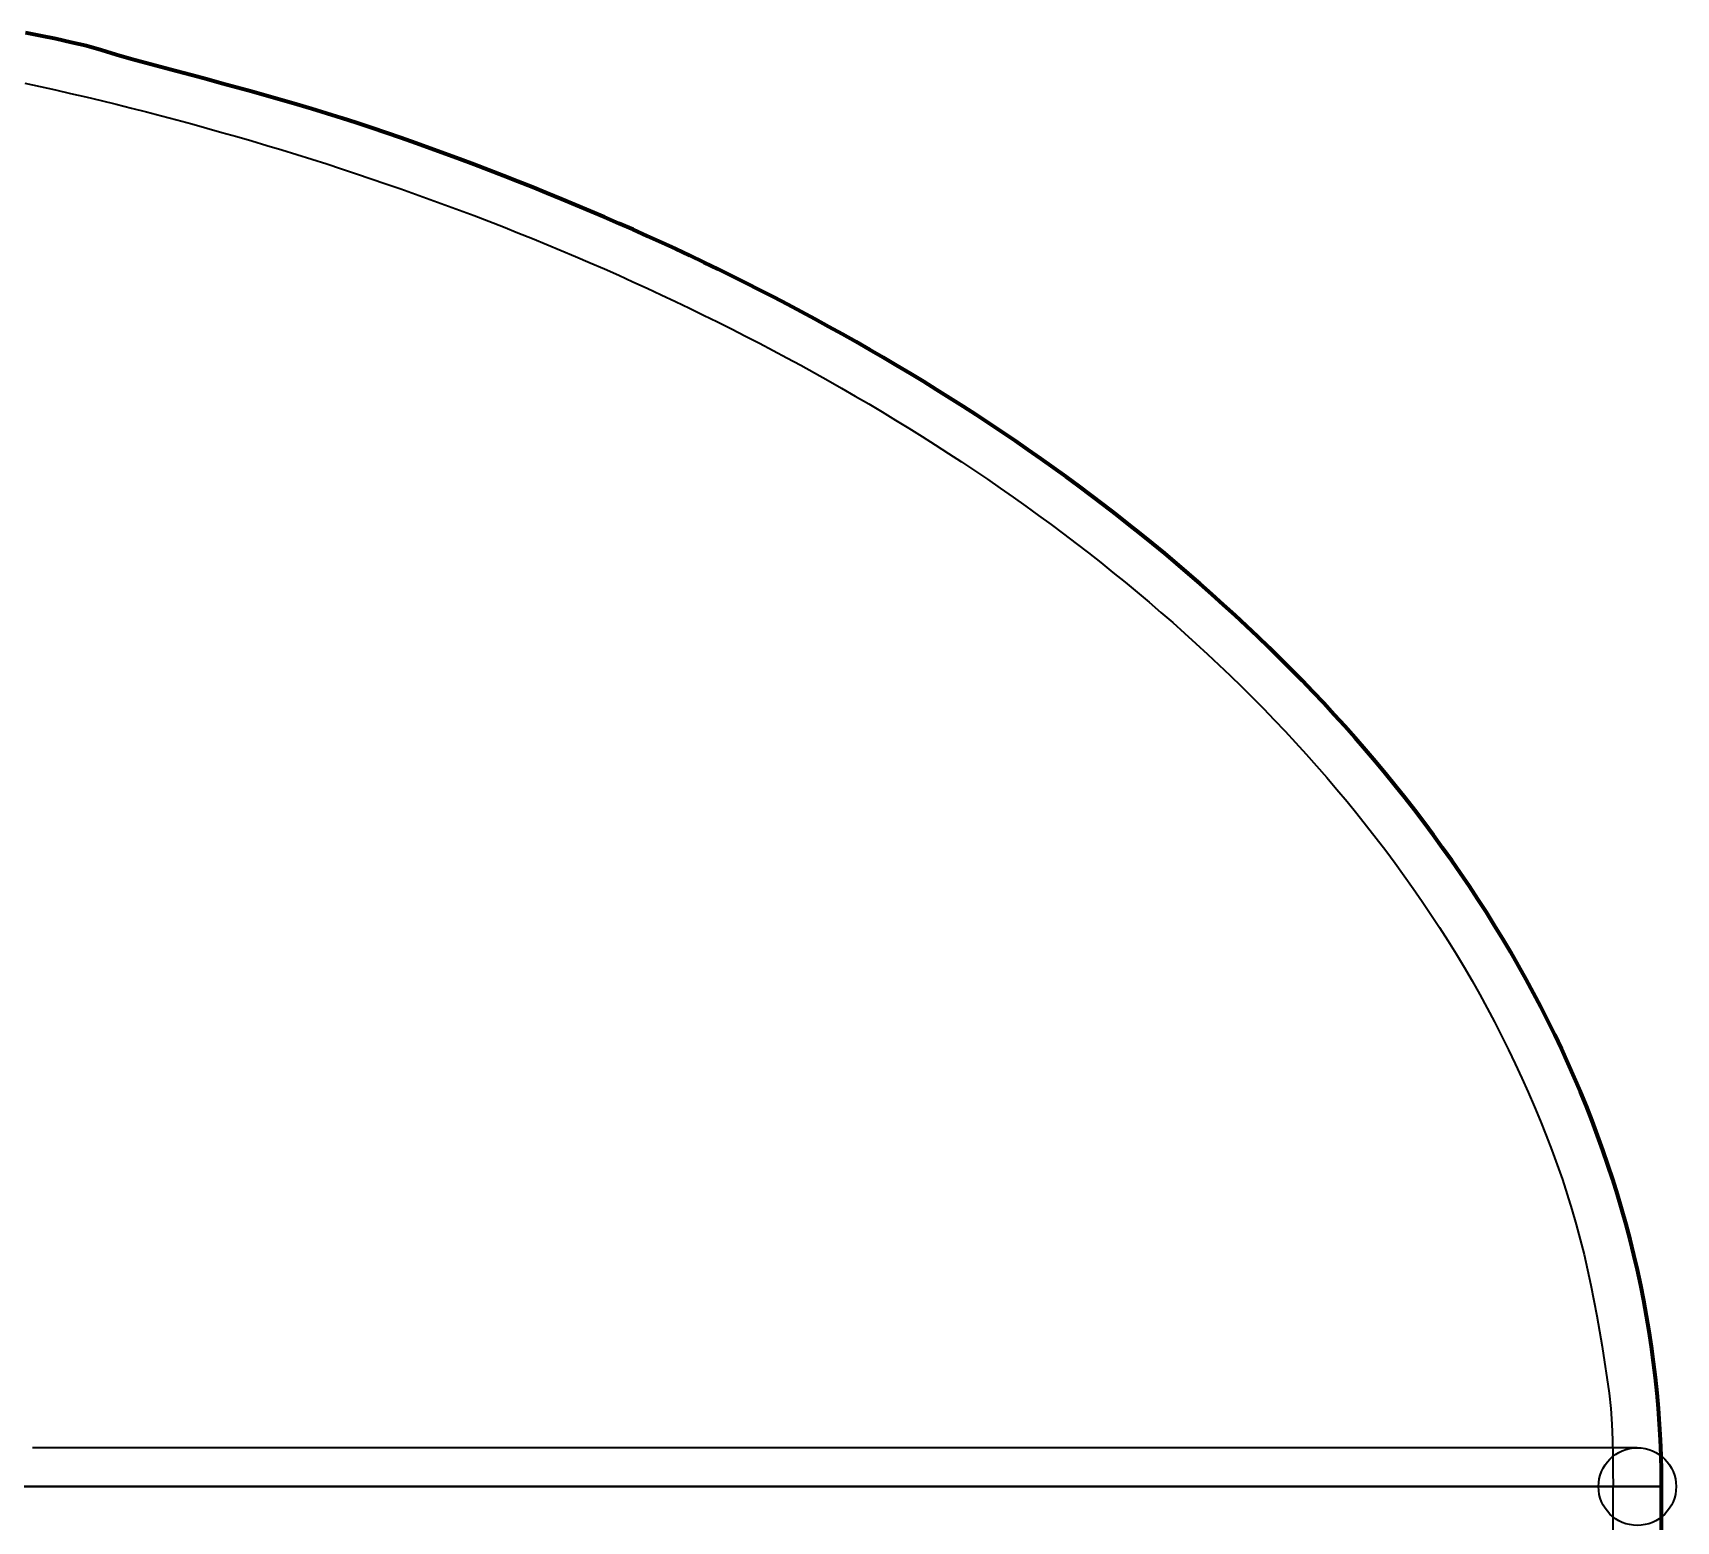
# Model space of a CAD drawing. Header units: millimetres. Extents: x 0 to 594, y 0 to 420.
# Drawn here: x 130.79 to 151.94, y 296.98 to 316.15 of the extents above; entities that cross this region are included whole.
import ezdxf

# ---------------------------------------------------------------- set-up
doc = ezdxf.new("R2010")
doc.units = ezdxf.units.MM
doc.linetypes.add('IRAM-E-TRAZOS', pattern=[5, 4, -1])
doc.layers.add('01-VISIBLE', color=7, linetype='CONTINUOUS', lineweight=70)
doc.layers.add('02-OCULTA', color=4, linetype='IRAM-E-TRAZOS', lineweight=35)

msp = doc.modelspace()

# ---------------------------------------------------------------- linework, layer by layer
at = {"layer": '01-VISIBLE'}
msp.add_line((151.75, 166.625), (151.75, 297.428), dxfattribs=at)
msp.add_lwpolyline([(151.75, 297.428), (151.748, 297.629), (151.744, 297.83), (151.736, 298.031), (151.724, 298.231), (151.71, 298.432), (151.692, 298.632), (151.672, 298.832), (151.648, 299.031), (151.621, 299.23), (151.59, 299.429), (151.557, 299.627), (151.521, 299.825), (151.481, 300.022), (151.439, 300.218), (151.394, 300.414), (151.345, 300.609), (151.294, 300.803), (151.24, 300.997), (151.183, 301.189), (151.123, 301.381), (151.06, 301.572), (150.994, 301.762), (150.926, 301.951), (150.855, 302.139), (150.782, 302.326), (150.705, 302.512), (150.627, 302.697), (150.545, 302.88), (150.461, 303.063), (150.375, 303.245), (150.286, 303.425), (150.195, 303.604), (150.102, 303.782), (150.006, 303.959), (149.908, 304.134), (149.808, 304.308), (149.706, 304.481), (149.601, 304.653), (149.495, 304.823), (149.386, 304.992), (149.276, 305.16), (149.163, 305.326), (149.049, 305.491), (148.932, 305.655), (148.814, 305.818), (148.694, 305.979), (148.572, 306.139), (148.448, 306.297), (148.323, 306.454), (148.196, 306.61), (148.068, 306.764), (147.937, 306.917), (147.806, 307.069), (147.672, 307.219), (147.537, 307.368), (147.401, 307.516), (147.263, 307.662), (147.124, 307.807), (146.984, 307.951), (146.842, 308.093), (146.698, 308.234), (146.554, 308.373), (146.408, 308.512), (146.261, 308.649), (146.113, 308.784), (145.963, 308.919), (145.813, 309.052), (145.661, 309.183), (145.508, 309.314), (145.354, 309.443), (145.199, 309.571), (145.043, 309.697), (144.886, 309.822), (144.728, 309.946), (144.568, 310.069), (144.408, 310.19), (144.247, 310.311), (144.085, 310.429), (143.923, 310.547), (143.759, 310.664), (143.594, 310.779), (143.429, 310.893), (143.263, 311.006), (143.095, 311.117), (142.928, 311.228), (142.759, 311.337), (142.589, 311.445), (142.419, 311.552), (142.248, 311.657), (142.077, 311.762), (141.904, 311.865), (141.731, 311.967), (141.557, 312.068), (141.383, 312.168), (141.208, 312.266), (141.032, 312.364), (140.856, 312.46), (140.679, 312.556), (140.502, 312.65), (140.324, 312.743), (140.145, 312.835), (139.966, 312.926), (139.786, 313.016), (139.606, 313.105), (139.425, 313.193), (139.244, 313.279), (139.062, 313.365), (138.88, 313.449), (138.697, 313.532), (138.513, 313.614), (138.329, 313.695), (138.145, 313.775), (137.96, 313.854), (137.775, 313.931), (137.589, 314.008), (137.403, 314.084), (137.216, 314.159), (137.03, 314.233), (136.843, 314.306), (136.655, 314.379), (136.468, 314.451), (136.28, 314.522), (136.091, 314.592), (135.903, 314.661), (135.714, 314.729), (135.524, 314.796), (135.334, 314.862), (135.144, 314.927), (134.953, 314.99), (134.762, 315.051), (134.57, 315.111), (134.378, 315.17), (134.186, 315.227), (133.993, 315.283), (133.799, 315.338), (133.606, 315.392), (133.412, 315.446), (133.218, 315.498), (133.024, 315.551), (132.83, 315.603), (132.636, 315.655), (132.442, 315.706), (132.248, 315.759), (132.054, 315.811), (131.86, 315.866), (131.668, 315.924), (131.475, 315.98), (131.28, 316.026), (131.083, 316.069), (130.886, 316.109), (130.689, 316.148)], dxfattribs=at)
at = {"layer": '02-OCULTA'}
msp.add_line((151.125, 166.625), (151.125, 297.428), dxfattribs=at)
for points in [[(130.683, 315.502), (130.879, 315.458), (131.076, 315.414), (131.272, 315.369), (131.468, 315.323), (131.663, 315.276), (131.859, 315.228), (132.054, 315.179), (132.249, 315.13), (132.443, 315.079), (132.638, 315.028), (132.832, 314.975), (133.026, 314.922), (133.22, 314.867), (133.413, 314.812), (133.606, 314.756), (133.799, 314.698), (133.992, 314.64), (134.184, 314.581), (134.376, 314.521), (134.568, 314.46), (134.759, 314.398), (134.95, 314.334), (135.141, 314.27), (135.331, 314.205), (135.521, 314.139), (135.711, 314.072), (135.9, 314.004), (136.089, 313.935), (136.278, 313.865), (136.466, 313.794), (136.654, 313.722), (136.842, 313.649), (137.029, 313.575), (137.215, 313.5), (137.401, 313.423), (137.587, 313.346), (137.772, 313.268), (137.957, 313.188), (138.142, 313.108), (138.326, 313.026), (138.509, 312.944), (138.692, 312.86), (138.875, 312.775), (139.057, 312.689), (139.238, 312.602), (139.419, 312.514), (139.599, 312.425), (139.779, 312.335), (139.958, 312.244), (140.137, 312.151), (140.315, 312.057), (140.492, 311.963), (140.669, 311.867), (140.845, 311.769), (141.021, 311.671), (141.196, 311.572), (141.37, 311.471), (141.544, 311.369), (141.716, 311.266), (141.889, 311.162), (142.06, 311.057), (142.231, 310.95), (142.4, 310.842), (142.57, 310.733), (142.738, 310.623), (142.905, 310.511), (143.072, 310.399), (143.238, 310.285), (143.403, 310.169), (143.567, 310.053), (143.73, 309.935), (143.892, 309.816), (144.053, 309.696), (144.213, 309.574), (144.372, 309.451), (144.531, 309.327), (144.688, 309.201), (144.844, 309.074), (144.999, 308.946), (145.153, 308.816), (145.306, 308.685), (145.457, 308.553), (145.608, 308.419), (145.757, 308.284), (145.905, 308.148), (146.051, 308.01), (146.197, 307.871), (146.341, 307.731), (146.483, 307.589), (146.625, 307.446), (146.765, 307.301), (146.903, 307.155), (147.04, 307.008), (147.175, 306.859), (147.309, 306.709), (147.441, 306.557), (147.572, 306.404), (147.701, 306.249), (147.828, 306.094), (147.954, 305.936), (148.077, 305.778), (148.199, 305.617), (148.319, 305.456), (148.437, 305.293), (148.554, 305.129), (148.668, 304.963), (148.78, 304.796), (148.89, 304.628), (148.999, 304.459), (149.105, 304.288), (149.208, 304.115), (149.31, 303.941), (149.409, 303.766), (149.506, 303.59), (149.6, 303.412), (149.691, 303.233), (149.781, 303.053), (149.867, 302.871), (149.952, 302.689), (150.034, 302.505), (150.113, 302.32), (150.19, 302.134), (150.265, 301.947), (150.337, 301.759), (150.407, 301.571), (150.473, 301.381), (150.536, 301.19), (150.595, 300.997), (150.651, 300.804), (150.703, 300.61), (150.752, 300.415), (150.796, 300.218), (150.838, 300.022), (150.878, 299.824), (150.915, 299.627), (150.95, 299.428), (150.984, 299.23), (151.016, 299.032), (151.047, 298.833), (151.074, 298.633), (151.095, 298.433), (151.109, 298.233), (151.117, 298.032), (151.122, 297.83), (151.124, 297.629), (151.125, 297.428)], [(151.438, 297.928), (151.237, 297.928), (151.036, 297.928), (150.836, 297.928), (150.635, 297.928), (150.435, 297.928), (150.234, 297.928), (150.034, 297.928), (149.833, 297.928), (149.632, 297.928), (149.432, 297.928), (149.231, 297.928), (149.031, 297.928), (148.83, 297.928), (148.63, 297.928), (148.429, 297.928), (148.228, 297.928), (148.028, 297.928), (147.827, 297.928), (147.627, 297.928), (147.426, 297.928), (147.225, 297.928), (147.025, 297.928), (146.824, 297.928), (146.624, 297.928), (146.423, 297.928), (146.223, 297.928), (146.022, 297.928), (145.821, 297.928), (145.621, 297.928), (145.42, 297.928), (145.22, 297.928), (145.019, 297.928), (144.819, 297.928), (144.618, 297.928), (144.417, 297.928), (144.217, 297.928), (144.016, 297.928), (143.816, 297.928), (143.615, 297.928), (143.415, 297.928), (143.214, 297.928), (143.013, 297.928), (142.813, 297.928), (142.612, 297.928), (142.412, 297.928), (142.211, 297.928), (142.011, 297.928), (141.81, 297.928), (141.609, 297.928), (141.409, 297.928), (141.208, 297.928), (141.008, 297.928), (140.807, 297.928), (140.607, 297.928), (140.406, 297.928), (140.205, 297.928), (140.005, 297.928), (139.804, 297.928), (139.604, 297.928), (139.403, 297.928), (139.203, 297.928), (139.002, 297.928), (138.801, 297.928), (138.601, 297.928), (138.4, 297.928), (138.2, 297.928), (137.999, 297.928), (137.799, 297.928), (137.598, 297.928), (137.397, 297.928), (137.197, 297.928), (136.996, 297.928), (136.796, 297.928), (136.595, 297.928), (136.395, 297.928), (136.194, 297.928), (135.993, 297.928), (135.793, 297.928), (135.592, 297.928), (135.392, 297.928), (135.191, 297.928), (134.991, 297.928), (134.79, 297.928), (134.589, 297.928), (134.389, 297.928), (134.188, 297.928), (133.988, 297.928), (133.787, 297.928), (133.587, 297.928), (133.386, 297.928), (133.185, 297.928), (132.985, 297.928), (132.784, 297.928), (132.584, 297.928), (132.383, 297.928), (132.183, 297.928), (131.982, 297.928), (131.781, 297.928), (131.581, 297.928), (131.38, 297.928), (131.18, 297.928), (130.979, 297.928), (130.779, 297.928)], [(151.438, 297.928), (151.237, 297.928), (151.036, 297.928), (150.836, 297.928), (150.635, 297.928), (150.435, 297.928), (150.234, 297.928), (150.034, 297.928), (149.833, 297.928), (149.632, 297.928), (149.432, 297.928), (149.231, 297.928), (149.031, 297.928), (148.83, 297.928), (148.63, 297.928), (148.429, 297.928), (148.228, 297.928), (148.028, 297.928), (147.827, 297.928), (147.627, 297.928), (147.426, 297.928), (147.225, 297.928), (147.025, 297.928), (146.824, 297.928), (146.624, 297.928), (146.423, 297.928), (146.223, 297.928), (146.022, 297.928), (145.821, 297.928), (145.621, 297.928), (145.42, 297.928), (145.22, 297.928), (145.019, 297.928), (144.819, 297.928), (144.618, 297.928), (144.417, 297.928), (144.217, 297.928), (144.016, 297.928), (143.816, 297.928), (143.615, 297.928), (143.415, 297.928), (143.214, 297.928), (143.013, 297.928), (142.813, 297.928), (142.612, 297.928), (142.412, 297.928), (142.211, 297.928), (142.011, 297.928), (141.81, 297.928), (141.609, 297.928), (141.409, 297.928), (141.208, 297.928), (141.008, 297.928), (140.807, 297.928), (140.607, 297.928), (140.406, 297.928), (140.205, 297.928), (140.005, 297.928), (139.804, 297.928), (139.604, 297.928), (139.403, 297.928), (139.203, 297.928), (139.002, 297.928), (138.801, 297.928), (138.601, 297.928), (138.4, 297.928), (138.2, 297.928), (137.999, 297.928), (137.799, 297.928), (137.598, 297.928), (137.397, 297.928), (137.197, 297.928), (136.996, 297.928), (136.796, 297.928), (136.595, 297.928), (136.395, 297.928), (136.194, 297.928), (135.993, 297.928), (135.793, 297.928), (135.592, 297.928), (135.392, 297.928), (135.191, 297.928), (134.991, 297.928), (134.79, 297.928), (134.589, 297.928), (134.389, 297.928), (134.188, 297.928), (133.988, 297.928), (133.787, 297.928), (133.587, 297.928), (133.386, 297.928), (133.185, 297.928), (132.985, 297.928), (132.784, 297.928), (132.584, 297.928), (132.383, 297.928), (132.183, 297.928), (131.982, 297.928), (131.781, 297.928), (131.581, 297.928), (131.38, 297.928), (131.18, 297.928), (130.979, 297.928), (130.779, 297.928)], [(151.125, 297.428), (150.925, 297.428), (150.724, 297.428), (150.524, 297.428), (150.323, 297.428), (150.123, 297.428), (149.922, 297.428), (149.722, 297.428), (149.521, 297.428), (149.321, 297.428), (149.12, 297.428), (148.92, 297.428), (148.719, 297.428), (148.519, 297.428), (148.318, 297.428), (148.118, 297.428), (147.917, 297.428), (147.717, 297.428), (147.516, 297.428), (147.316, 297.428), (147.115, 297.428), (146.915, 297.428), (146.714, 297.428), (146.514, 297.428), (146.313, 297.428), (146.113, 297.428), (145.912, 297.428), (145.712, 297.428), (145.511, 297.428), (145.311, 297.428), (145.11, 297.428), (144.91, 297.428), (144.709, 297.428), (144.509, 297.428), (144.308, 297.428), (144.108, 297.428), (143.907, 297.428), (143.707, 297.428), (143.506, 297.428), (143.306, 297.428), (143.105, 297.428), (142.905, 297.428), (142.704, 297.428), (142.504, 297.428), (142.303, 297.428), (142.103, 297.428), (141.902, 297.428), (141.702, 297.428), (141.501, 297.428), (141.301, 297.428), (141.1, 297.428), (140.9, 297.428), (140.699, 297.428), (140.499, 297.428), (140.298, 297.428), (140.098, 297.428), (139.897, 297.428), (139.697, 297.428), (139.496, 297.428), (139.296, 297.428), (139.095, 297.428), (138.895, 297.428), (138.694, 297.428), (138.494, 297.428), (138.293, 297.428), (138.093, 297.428), (137.892, 297.428), (137.692, 297.428), (137.491, 297.428), (137.291, 297.428), (137.09, 297.428), (136.89, 297.428), (136.689, 297.428), (136.489, 297.428), (136.288, 297.428), (136.088, 297.428), (135.887, 297.428), (135.687, 297.428), (135.486, 297.428), (135.286, 297.428), (135.085, 297.428), (134.885, 297.428), (134.684, 297.428), (134.484, 297.428), (134.283, 297.428), (134.083, 297.428), (133.882, 297.428), (133.682, 297.428), (133.481, 297.428), (133.281, 297.428), (133.08, 297.428), (132.88, 297.428), (132.679, 297.428), (132.479, 297.428), (132.278, 297.428), (132.078, 297.428), (131.877, 297.428), (131.677, 297.428), (131.476, 297.428), (131.276, 297.428), (131.075, 297.428), (130.875, 297.428), (130.675, 297.428)], [(130.675, 297.428), (130.875, 297.428), (131.075, 297.428), (131.276, 297.428), (131.476, 297.428), (131.677, 297.428), (131.877, 297.428), (132.078, 297.428), (132.278, 297.428), (132.479, 297.428), (132.679, 297.428), (132.88, 297.428), (133.08, 297.428), (133.281, 297.428), (133.481, 297.428), (133.682, 297.428), (133.882, 297.428), (134.083, 297.428), (134.283, 297.428), (134.484, 297.428), (134.684, 297.428), (134.885, 297.428), (135.085, 297.428), (135.286, 297.428), (135.486, 297.428), (135.687, 297.428), (135.887, 297.428), (136.088, 297.428), (136.288, 297.428), (136.489, 297.428), (136.689, 297.428), (136.89, 297.428), (137.09, 297.428), (137.291, 297.428), (137.491, 297.428), (137.692, 297.428), (137.892, 297.428), (138.093, 297.428), (138.293, 297.428), (138.494, 297.428), (138.694, 297.428), (138.895, 297.428), (139.095, 297.428), (139.296, 297.428), (139.496, 297.428), (139.697, 297.428), (139.897, 297.428), (140.098, 297.428), (140.298, 297.428), (140.499, 297.428), (140.699, 297.428), (140.9, 297.428), (141.1, 297.428), (141.301, 297.428), (141.501, 297.428), (141.702, 297.428), (141.902, 297.428), (142.103, 297.428), (142.303, 297.428), (142.504, 297.428), (142.704, 297.428), (142.905, 297.428), (143.105, 297.428), (143.306, 297.428), (143.506, 297.428), (143.707, 297.428), (143.907, 297.428), (144.108, 297.428), (144.308, 297.428), (144.509, 297.428), (144.709, 297.428), (144.91, 297.428), (145.11, 297.428), (145.311, 297.428), (145.511, 297.428), (145.712, 297.428), (145.912, 297.428), (146.113, 297.428), (146.313, 297.428), (146.514, 297.428), (146.714, 297.428), (146.915, 297.428), (147.115, 297.428), (147.316, 297.428), (147.516, 297.428), (147.717, 297.428), (147.917, 297.428), (148.118, 297.428), (148.318, 297.428), (148.519, 297.428), (148.719, 297.428), (148.92, 297.428), (149.12, 297.428), (149.321, 297.428), (149.521, 297.428), (149.722, 297.428), (149.922, 297.428), (150.123, 297.428), (150.323, 297.428), (150.524, 297.428), (150.724, 297.428), (150.925, 297.428), (151.125, 297.428)], [(151.125, 297.428), (150.925, 297.428), (150.724, 297.428), (150.524, 297.428), (150.323, 297.428), (150.123, 297.428), (149.922, 297.428), (149.722, 297.428), (149.521, 297.428), (149.321, 297.428), (149.12, 297.428), (148.92, 297.428), (148.719, 297.428), (148.519, 297.428), (148.318, 297.428), (148.118, 297.428), (147.917, 297.428), (147.717, 297.428), (147.516, 297.428), (147.316, 297.428), (147.115, 297.428), (146.915, 297.428), (146.714, 297.428), (146.514, 297.428), (146.313, 297.428), (146.113, 297.428), (145.912, 297.428), (145.712, 297.428), (145.511, 297.428), (145.311, 297.428), (145.11, 297.428), (144.91, 297.428), (144.709, 297.428), (144.509, 297.428), (144.308, 297.428), (144.108, 297.428), (143.907, 297.428), (143.707, 297.428), (143.506, 297.428), (143.306, 297.428), (143.105, 297.428), (142.905, 297.428), (142.704, 297.428), (142.504, 297.428), (142.303, 297.428), (142.103, 297.428), (141.902, 297.428), (141.702, 297.428), (141.501, 297.428), (141.301, 297.428), (141.1, 297.428), (140.9, 297.428), (140.699, 297.428), (140.499, 297.428), (140.298, 297.428), (140.098, 297.428), (139.897, 297.428), (139.697, 297.428), (139.496, 297.428), (139.296, 297.428), (139.095, 297.428), (138.895, 297.428), (138.694, 297.428), (138.494, 297.428), (138.293, 297.428), (138.093, 297.428), (137.892, 297.428), (137.692, 297.428), (137.491, 297.428), (137.291, 297.428), (137.09, 297.428), (136.89, 297.428), (136.689, 297.428), (136.489, 297.428), (136.288, 297.428), (136.088, 297.428), (135.887, 297.428), (135.687, 297.428), (135.486, 297.428), (135.286, 297.428), (135.085, 297.428), (134.885, 297.428), (134.684, 297.428), (134.484, 297.428), (134.283, 297.428), (134.083, 297.428), (133.882, 297.428), (133.682, 297.428), (133.481, 297.428), (133.281, 297.428), (133.08, 297.428), (132.88, 297.428), (132.679, 297.428), (132.479, 297.428), (132.278, 297.428), (132.078, 297.428), (131.877, 297.428), (131.677, 297.428), (131.476, 297.428), (131.276, 297.428), (131.075, 297.428), (130.875, 297.428), (130.675, 297.428)], [(130.675, 297.428), (130.875, 297.428), (131.075, 297.428), (131.276, 297.428), (131.476, 297.428), (131.677, 297.428), (131.877, 297.428), (132.078, 297.428), (132.278, 297.428), (132.479, 297.428), (132.679, 297.428), (132.88, 297.428), (133.08, 297.428), (133.281, 297.428), (133.481, 297.428), (133.682, 297.428), (133.882, 297.428), (134.083, 297.428), (134.283, 297.428), (134.484, 297.428), (134.684, 297.428), (134.885, 297.428), (135.085, 297.428), (135.286, 297.428), (135.486, 297.428), (135.687, 297.428), (135.887, 297.428), (136.088, 297.428), (136.288, 297.428), (136.489, 297.428), (136.689, 297.428), (136.89, 297.428), (137.09, 297.428), (137.291, 297.428), (137.491, 297.428), (137.692, 297.428), (137.892, 297.428), (138.093, 297.428), (138.293, 297.428), (138.494, 297.428), (138.694, 297.428), (138.895, 297.428), (139.095, 297.428), (139.296, 297.428), (139.496, 297.428), (139.697, 297.428), (139.897, 297.428), (140.098, 297.428), (140.298, 297.428), (140.499, 297.428), (140.699, 297.428), (140.9, 297.428), (141.1, 297.428), (141.301, 297.428), (141.501, 297.428), (141.702, 297.428), (141.902, 297.428), (142.103, 297.428), (142.303, 297.428), (142.504, 297.428), (142.704, 297.428), (142.905, 297.428), (143.105, 297.428), (143.306, 297.428), (143.506, 297.428), (143.707, 297.428), (143.907, 297.428), (144.108, 297.428), (144.308, 297.428), (144.509, 297.428), (144.709, 297.428), (144.91, 297.428), (145.11, 297.428), (145.311, 297.428), (145.511, 297.428), (145.712, 297.428), (145.912, 297.428), (146.113, 297.428), (146.313, 297.428), (146.514, 297.428), (146.714, 297.428), (146.915, 297.428), (147.115, 297.428), (147.316, 297.428), (147.516, 297.428), (147.717, 297.428), (147.917, 297.428), (148.118, 297.428), (148.318, 297.428), (148.519, 297.428), (148.719, 297.428), (148.92, 297.428), (149.12, 297.428), (149.321, 297.428), (149.521, 297.428), (149.722, 297.428), (149.922, 297.428), (150.123, 297.428), (150.323, 297.428), (150.524, 297.428), (150.724, 297.428), (150.925, 297.428), (151.125, 297.428)], [(151.75, 297.428), (151.55, 297.428), (151.35, 297.428), (151.15, 297.428), (150.95, 297.428), (150.75, 297.428), (150.55, 297.428), (150.35, 297.428), (150.15, 297.428), (149.95, 297.428), (149.75, 297.428), (149.55, 297.428), (149.35, 297.428), (149.15, 297.428), (148.95, 297.428), (148.75, 297.428), (148.55, 297.428), (148.35, 297.428), (148.15, 297.428), (147.95, 297.428), (147.75, 297.428), (147.55, 297.428), (147.35, 297.428), (147.15, 297.428), (146.95, 297.428), (146.75, 297.428), (146.55, 297.428), (146.35, 297.428), (146.15, 297.428), (145.95, 297.428), (145.75, 297.428), (145.55, 297.428), (145.35, 297.428), (145.15, 297.428), (144.95, 297.428), (144.75, 297.428), (144.55, 297.428), (144.35, 297.428), (144.15, 297.428), (143.95, 297.428), (143.75, 297.428), (143.55, 297.428), (143.35, 297.428), (143.15, 297.428), (142.95, 297.428), (142.75, 297.428), (142.55, 297.428), (142.35, 297.428), (142.15, 297.428), (141.95, 297.428), (141.75, 297.428), (141.55, 297.428), (141.35, 297.428), (141.15, 297.428), (140.95, 297.428), (140.75, 297.428), (140.55, 297.428), (140.35, 297.428), (140.15, 297.428), (139.95, 297.428), (139.75, 297.428), (139.55, 297.428), (139.35, 297.428), (139.15, 297.428), (138.95, 297.428), (138.75, 297.428), (138.55, 297.428), (138.35, 297.428), (138.15, 297.428), (137.95, 297.428), (137.75, 297.428), (137.55, 297.428), (137.35, 297.428), (137.15, 297.428), (136.95, 297.428), (136.75, 297.428), (136.55, 297.428), (136.35, 297.428), (136.15, 297.428), (135.95, 297.428), (135.75, 297.428), (135.55, 297.428), (135.35, 297.428), (135.15, 297.428), (134.95, 297.428), (134.75, 297.428), (134.55, 297.428), (134.35, 297.428), (134.15, 297.428), (133.95, 297.428), (133.75, 297.428), (133.55, 297.428), (133.35, 297.428), (133.15, 297.428), (132.95, 297.428), (132.75, 297.428), (132.55, 297.428), (132.35, 297.428), (132.15, 297.428), (131.95, 297.428), (131.75, 297.428), (131.55, 297.428), (131.35, 297.428), (131.15, 297.428), (130.95, 297.428), (130.75, 297.428)], [(130.75, 297.428), (130.95, 297.428), (131.15, 297.428), (131.35, 297.428), (131.55, 297.428), (131.75, 297.428), (131.95, 297.428), (132.15, 297.428), (132.35, 297.428), (132.55, 297.428), (132.75, 297.428), (132.95, 297.428), (133.15, 297.428), (133.35, 297.428), (133.55, 297.428), (133.75, 297.428), (133.95, 297.428), (134.15, 297.428), (134.35, 297.428), (134.55, 297.428), (134.75, 297.428), (134.95, 297.428), (135.15, 297.428), (135.35, 297.428), (135.55, 297.428), (135.75, 297.428), (135.95, 297.428), (136.15, 297.428), (136.35, 297.428), (136.55, 297.428), (136.75, 297.428), (136.95, 297.428), (137.15, 297.428), (137.35, 297.428), (137.55, 297.428), (137.75, 297.428), (137.95, 297.428), (138.15, 297.428), (138.35, 297.428), (138.55, 297.428), (138.75, 297.428), (138.95, 297.428), (139.15, 297.428), (139.35, 297.428), (139.55, 297.428), (139.75, 297.428), (139.95, 297.428), (140.15, 297.428), (140.35, 297.428), (140.55, 297.428), (140.75, 297.428), (140.95, 297.428), (141.15, 297.428), (141.35, 297.428), (141.55, 297.428), (141.75, 297.428), (141.95, 297.428), (142.15, 297.428), (142.35, 297.428), (142.55, 297.428), (142.75, 297.428), (142.95, 297.428), (143.15, 297.428), (143.35, 297.428), (143.55, 297.428), (143.75, 297.428), (143.95, 297.428), (144.15, 297.428), (144.35, 297.428), (144.55, 297.428), (144.75, 297.428), (144.95, 297.428), (145.15, 297.428), (145.35, 297.428), (145.55, 297.428), (145.75, 297.428), (145.95, 297.428), (146.15, 297.428), (146.35, 297.428), (146.55, 297.428), (146.75, 297.428), (146.95, 297.428), (147.15, 297.428), (147.35, 297.428), (147.55, 297.428), (147.75, 297.428), (147.95, 297.428), (148.15, 297.428), (148.35, 297.428), (148.55, 297.428), (148.75, 297.428), (148.95, 297.428), (149.15, 297.428), (149.35, 297.428), (149.55, 297.428), (149.75, 297.428), (149.95, 297.428), (150.15, 297.428), (150.35, 297.428), (150.55, 297.428), (150.75, 297.428), (150.95, 297.428), (151.15, 297.428), (151.35, 297.428), (151.55, 297.428), (151.75, 297.428)], [(151.75, 297.428), (151.55, 297.428), (151.35, 297.428), (151.15, 297.428), (150.95, 297.428), (150.75, 297.428), (150.55, 297.428), (150.35, 297.428), (150.15, 297.428), (149.95, 297.428), (149.75, 297.428), (149.55, 297.428), (149.35, 297.428), (149.15, 297.428), (148.95, 297.428), (148.75, 297.428), (148.55, 297.428), (148.35, 297.428), (148.15, 297.428), (147.95, 297.428), (147.75, 297.428), (147.55, 297.428), (147.35, 297.428), (147.15, 297.428), (146.95, 297.428), (146.75, 297.428), (146.55, 297.428), (146.35, 297.428), (146.15, 297.428), (145.95, 297.428), (145.75, 297.428), (145.55, 297.428), (145.35, 297.428), (145.15, 297.428), (144.95, 297.428), (144.75, 297.428), (144.55, 297.428), (144.35, 297.428), (144.15, 297.428), (143.95, 297.428), (143.75, 297.428), (143.55, 297.428), (143.35, 297.428), (143.15, 297.428), (142.95, 297.428), (142.75, 297.428), (142.55, 297.428), (142.35, 297.428), (142.15, 297.428), (141.95, 297.428), (141.75, 297.428), (141.55, 297.428), (141.35, 297.428), (141.15, 297.428), (140.95, 297.428), (140.75, 297.428), (140.55, 297.428), (140.35, 297.428), (140.15, 297.428), (139.95, 297.428), (139.75, 297.428), (139.55, 297.428), (139.35, 297.428), (139.15, 297.428), (138.95, 297.428), (138.75, 297.428), (138.55, 297.428), (138.35, 297.428), (138.15, 297.428), (137.95, 297.428), (137.75, 297.428), (137.55, 297.428), (137.35, 297.428), (137.15, 297.428), (136.95, 297.428), (136.75, 297.428), (136.55, 297.428), (136.35, 297.428), (136.15, 297.428), (135.95, 297.428), (135.75, 297.428), (135.55, 297.428), (135.35, 297.428), (135.15, 297.428), (134.95, 297.428), (134.75, 297.428), (134.55, 297.428), (134.35, 297.428), (134.15, 297.428), (133.95, 297.428), (133.75, 297.428), (133.55, 297.428), (133.35, 297.428), (133.15, 297.428), (132.95, 297.428), (132.75, 297.428), (132.55, 297.428), (132.35, 297.428), (132.15, 297.428), (131.95, 297.428), (131.75, 297.428), (131.55, 297.428), (131.35, 297.428), (131.15, 297.428), (130.95, 297.428), (130.75, 297.428)], [(130.75, 297.428), (130.95, 297.428), (131.15, 297.428), (131.35, 297.428), (131.55, 297.428), (131.75, 297.428), (131.95, 297.428), (132.15, 297.428), (132.35, 297.428), (132.55, 297.428), (132.75, 297.428), (132.95, 297.428), (133.15, 297.428), (133.35, 297.428), (133.55, 297.428), (133.75, 297.428), (133.95, 297.428), (134.15, 297.428), (134.35, 297.428), (134.55, 297.428), (134.75, 297.428), (134.95, 297.428), (135.15, 297.428), (135.35, 297.428), (135.55, 297.428), (135.75, 297.428), (135.95, 297.428), (136.15, 297.428), (136.35, 297.428), (136.55, 297.428), (136.75, 297.428), (136.95, 297.428), (137.15, 297.428), (137.35, 297.428), (137.55, 297.428), (137.75, 297.428), (137.95, 297.428), (138.15, 297.428), (138.35, 297.428), (138.55, 297.428), (138.75, 297.428), (138.95, 297.428), (139.15, 297.428), (139.35, 297.428), (139.55, 297.428), (139.75, 297.428), (139.95, 297.428), (140.15, 297.428), (140.35, 297.428), (140.55, 297.428), (140.75, 297.428), (140.95, 297.428), (141.15, 297.428), (141.35, 297.428), (141.55, 297.428), (141.75, 297.428), (141.95, 297.428), (142.15, 297.428), (142.35, 297.428), (142.55, 297.428), (142.75, 297.428), (142.95, 297.428), (143.15, 297.428), (143.35, 297.428), (143.55, 297.428), (143.75, 297.428), (143.95, 297.428), (144.15, 297.428), (144.35, 297.428), (144.55, 297.428), (144.75, 297.428), (144.95, 297.428), (145.15, 297.428), (145.35, 297.428), (145.55, 297.428), (145.75, 297.428), (145.95, 297.428), (146.15, 297.428), (146.35, 297.428), (146.55, 297.428), (146.75, 297.428), (146.95, 297.428), (147.15, 297.428), (147.35, 297.428), (147.55, 297.428), (147.75, 297.428), (147.95, 297.428), (148.15, 297.428), (148.35, 297.428), (148.55, 297.428), (148.75, 297.428), (148.95, 297.428), (149.15, 297.428), (149.35, 297.428), (149.55, 297.428), (149.75, 297.428), (149.95, 297.428), (150.15, 297.428), (150.35, 297.428), (150.55, 297.428), (150.75, 297.428), (150.95, 297.428), (151.15, 297.428), (151.35, 297.428), (151.55, 297.428), (151.75, 297.428)]]:
    msp.add_lwpolyline(points, dxfattribs=at)
msp.add_circle((151.438, 297.428), 0.5, dxfattribs=at)

doc.saveas('drawing.dxf')
